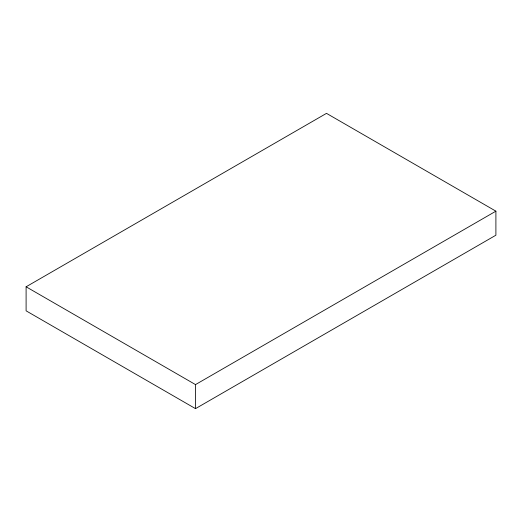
<?xml version="1.0" encoding="UTF-8"?>
<svg xmlns="http://www.w3.org/2000/svg" width="522" height="522" viewBox="0 0 522 522"><rect width="100%" height="100%" fill="white"/><g stroke="black" fill="none" stroke-linecap="round" stroke-linejoin="round"><path stroke-width="0.78" d="M26.1 286.793L326.491 113.359L495.9 211.169L495.9 235.207L195.509 408.641L26.1 310.831L26.1 286.793L195.509 384.597L495.9 211.169M195.509 384.597L195.509 408.641"/></g></svg>
